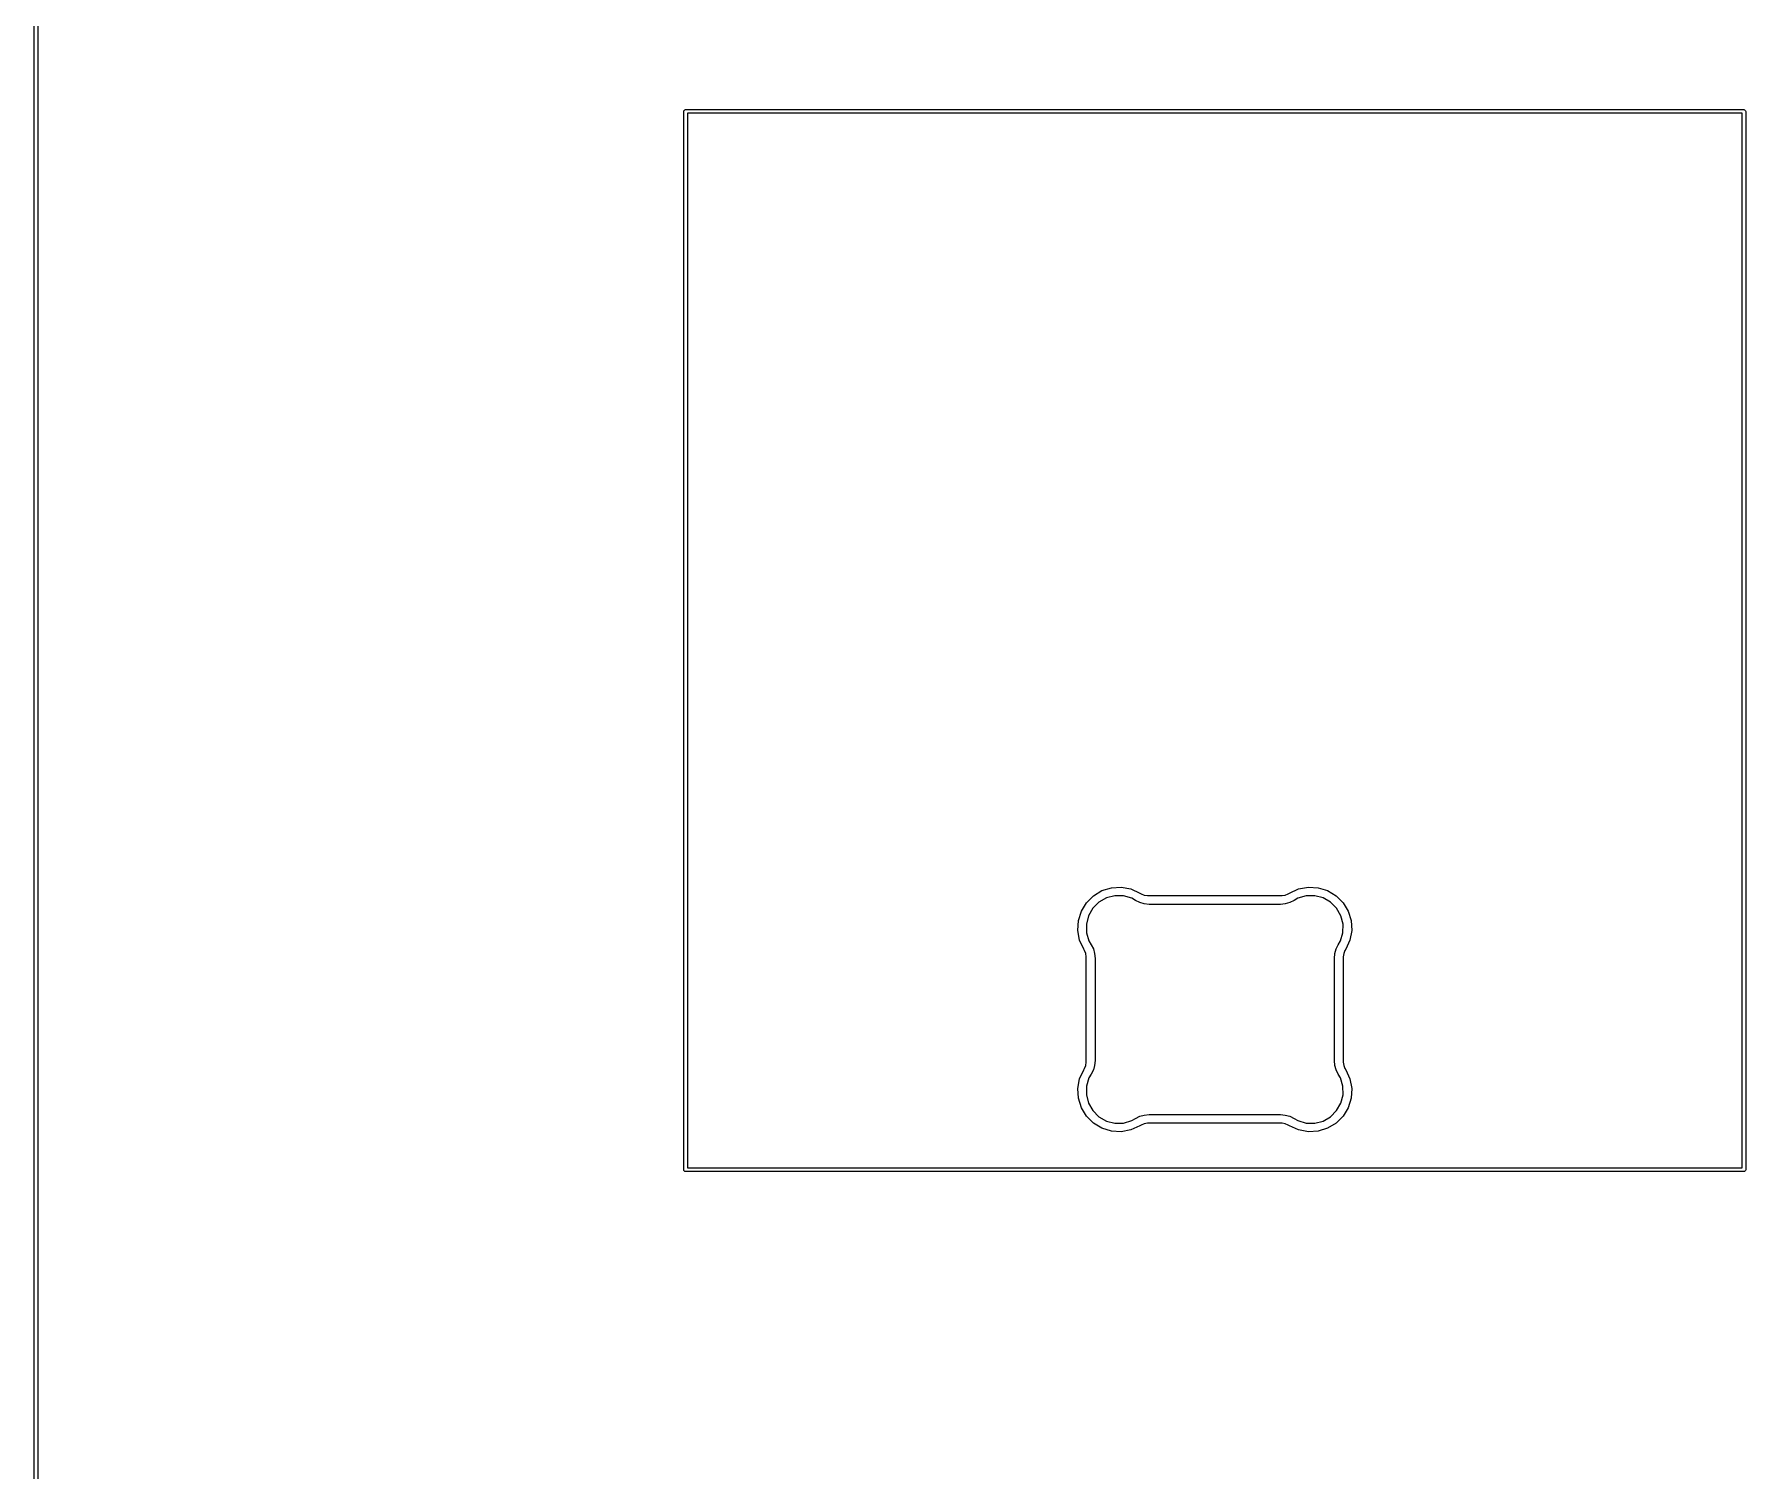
# Model space of a CAD drawing. Header units: millimetres. Extents: x 53 to 494, y -224 to -59.
# Drawn here: x 53.47 to 76.92, y -203.84 to -184.15 of the extents above; entities that cross this region are included whole.
import ezdxf

# ---------------------------------------------------------------- set-up
doc = ezdxf.new("R2010")
doc.units = ezdxf.units.MM
for name, color, linetype, true_color in [('Edge.Cuts', 254, 'CONTINUOUS', 0xd0d2cd), ('F.Courtyard', 6, 'CONTINUOUS', 0xff26e2), ('User.Eco2', 31, 'CONTINUOUS', 0xd8c852)]:
    doc.layers.add(name, color=color, linetype=linetype, true_color=true_color)

msp = doc.modelspace()

# ---------------------------------------------------------------- linework, layer by layer
at = {"layer": 'Edge.Cuts', "linetype": 'CONTINUOUS'}
for p, q in [((53.475, -224.04), (53.475, -59.04)), ((53.525, -59.065), (53.525, -224.015)), ((62.3743, -185.21), (62.376203, -185.200433)), ((62.3743, -199.71), (62.3743, -185.21)), ((62.376203, -185.200433), (62.389733, -185.186903)), ((62.389733, -185.186903), (62.3993, -185.185)), ((62.3993, -185.185), (76.8993, -185.185)), ((62.4243, -185.235), (62.4243, -199.685)), ((76.8743, -185.235), (62.4243, -185.235)), ((76.8743, -199.685), (76.8743, -185.235)), ((76.8993, -185.185), (76.908867, -185.186903)), ((76.908867, -185.186903), (76.922397, -185.200433)), ((76.922397, -185.200433), (76.9243, -185.21)), ((76.9243, -185.21), (76.9243, -199.71)), ((67.891183, -196.05265), (67.98695, -195.956883)), ((67.98695, -195.956883), (68.102908, -195.886908)), ((68.165317, -195.986592), (68.062835, -196.045093)), ((68.102908, -195.886908), (68.232274, -195.846817)), ((68.279593, -195.957166), (68.165317, -195.986592)), ((68.232274, -195.846817), (68.367481, -195.838957)), ((68.397584, -195.958896), (68.279593, -195.957166)), ((68.367481, -195.838957), (68.50062, -195.863786)), ((68.510949, -195.99166), (68.397584, -195.958896)), ((68.50062, -195.863786), (68.623903, -195.919851)), ((68.561384, -196.022279), (68.510949, -195.99166)), ((68.561385, -196.022279), (68.561384, -196.022279)), ((68.561386, -196.02228), (68.561385, -196.022279)), ((68.620327, -196.051239), (68.561386, -196.02228)), ((68.623903, -195.919851), (68.623904, -195.919852)), ((68.623904, -195.919852), (68.642658, -195.931326)), ((68.642658, -195.931326), (68.683725, -195.947035)), ((68.683725, -195.947035), (68.726963, -195.955023)), ((68.726963, -195.955023), (68.748946, -195.955)), ((68.748946, -195.955), (68.748947, -195.955)), ((68.748947, -195.955), (69.6493, -195.955)), ((69.6493, -195.955), (70.549653, -195.955)), ((70.549653, -195.955), (70.549654, -195.955)), ((70.549654, -195.955), (70.571638, -195.955023)), ((70.571638, -195.955023), (70.614875, -195.947036)), ((70.614875, -195.947036), (70.655942, -195.931327)), ((70.655942, -195.931327), (70.674694, -195.919853)), ((70.674694, -195.919853), (70.674696, -195.919852)), ((70.674696, -195.919852), (70.79798, -195.863787)), ((70.737216, -196.022279), (70.678274, -196.05124)), ((70.737217, -196.022277), (70.737216, -196.022279)), ((70.787651, -195.991661), (70.737217, -196.022277)), ((70.901015, -195.958898), (70.787651, -195.991661)), ((70.79798, -195.863787), (70.931119, -195.838959)), ((71.019006, -195.957168), (70.901015, -195.958898)), ((70.931119, -195.838959), (71.066326, -195.84682)), ((71.133282, -195.986594), (71.019006, -195.957168)), ((71.066326, -195.84682), (71.195691, -195.88691)), ((71.235763, -196.045096), (71.133282, -195.986594)), ((71.195691, -195.88691), (71.311648, -195.956885)), ((71.311648, -195.956885), (71.407415, -196.052652)), ((67.781117, -196.297974), (67.821208, -196.168608)), ((67.821208, -196.168608), (67.891183, -196.05265)), ((67.920892, -196.231017), (67.891466, -196.345293)), ((67.979393, -196.128535), (67.920892, -196.231017)), ((68.062835, -196.045093), (67.979393, -196.128535)), ((68.683548, -196.069009), (68.620327, -196.051239)), ((68.748946, -196.075), (68.683548, -196.069009)), ((68.748947, -196.075), (68.748946, -196.074999)), ((68.748946, -196.074999), (68.748946, -196.075)), ((69.6493, -196.075), (68.748947, -196.075)), ((70.549652, -196.075), (69.6493, -196.075)), ((70.549653, -196.075), (70.549652, -196.075)), ((70.615051, -196.06901), (70.549653, -196.074999)), ((70.549653, -196.074999), (70.549653, -196.075)), ((70.678274, -196.05124), (70.615051, -196.06901)), ((71.319204, -196.128537), (71.235763, -196.045096)), ((71.377706, -196.231018), (71.319204, -196.128537)), ((71.407132, -196.345294), (71.377706, -196.231018)), ((71.407415, -196.052652), (71.47739, -196.168609)), ((71.47739, -196.168609), (71.51748, -196.297974)), ((67.773257, -196.433181), (67.781117, -196.297974)), ((67.798086, -196.56632), (67.773257, -196.433181)), ((67.891466, -196.345293), (67.893196, -196.463284)), ((67.893196, -196.463284), (67.92596, -196.576649)), ((71.372639, -196.576649), (71.405402, -196.463285)), ((71.405402, -196.463285), (71.407132, -196.345294)), ((71.525341, -196.433181), (71.500513, -196.56632)), ((71.51748, -196.297974), (71.525341, -196.433181)), ((67.854153, -196.689606), (67.798086, -196.56632)), ((67.854154, -196.689607), (67.854153, -196.689606)), ((67.865628, -196.708359), (67.854154, -196.689607)), ((67.881337, -196.749425), (67.865628, -196.708359)), ((67.92596, -196.576649), (67.956579, -196.627084)), ((67.956579, -196.627084), (67.956579, -196.627085)), ((67.956579, -196.627085), (67.98554, -196.686026)), ((67.98554, -196.686026), (68.003311, -196.749249)), ((71.29529, -196.749249), (71.31306, -196.686026)), ((71.31306, -196.686026), (71.342021, -196.627084)), ((71.342021, -196.627084), (71.342022, -196.627082)), ((71.342022, -196.627082), (71.372639, -196.576649)), ((71.432973, -196.708358), (71.417264, -196.749425)), ((71.444447, -196.689606), (71.432973, -196.708358)), ((71.500513, -196.56632), (71.444447, -196.689603)), ((71.444447, -196.689603), (71.444447, -196.689606)), ((67.889324, -196.792661), (67.881337, -196.749425)), ((67.889299, -197.515), (67.8893, -196.814647)), ((67.8893, -196.814645), (67.889324, -196.792661)), ((67.8893, -196.814647), (67.8893, -196.814645)), ((68.003311, -196.749249), (68.009299, -196.814645)), ((68.009299, -196.814645), (68.0093, -196.814647)), ((68.0093, -196.814647), (68.009299, -197.515)), ((71.2893, -196.814645), (71.29529, -196.749249)), ((71.2893, -196.814647), (71.2893, -196.814645)), ((71.289301, -197.515), (71.2893, -196.814647)), ((71.417264, -196.749425), (71.409277, -196.792662)), ((71.409277, -196.792662), (71.4093, -196.814645)), ((71.4093, -196.814645), (71.4093, -196.814647)), ((71.4093, -196.814647), (71.409301, -197.515)), ((67.8893, -198.215353), (67.889299, -197.515)), ((68.009299, -197.515), (68.0093, -198.215353)), ((71.2893, -198.215351), (71.289301, -197.515)), ((71.409301, -197.515), (71.4093, -198.215353)), ((67.798087, -198.46368), (67.854153, -198.340395)), ((67.854153, -198.340395), (67.854159, -198.340389)), ((67.854159, -198.340389), (67.854162, -198.340379)), ((67.854162, -198.340379), (67.865637, -198.321634)), ((67.865637, -198.321634), (67.881347, -198.280578)), ((67.881347, -198.280578), (67.889328, -198.23735)), ((67.889302, -198.215364), (67.8893, -198.215353)), ((67.8893, -198.215371), (67.889302, -198.215364)), ((67.889328, -198.23735), (67.8893, -198.215371)), ((67.985547, -198.343983), (67.95658, -198.40291)), ((68.003322, -198.280748), (67.985547, -198.343983)), ((68.009296, -198.215368), (68.003322, -198.280748)), ((68.0093, -198.215353), (68.009296, -198.215368)), ((71.2893, -198.215352), (71.2893, -198.215351)), ((71.29529, -198.280751), (71.2893, -198.215352)), ((71.31306, -198.343974), (71.29529, -198.280751)), ((71.342021, -198.402916), (71.31306, -198.343974)), ((71.4093, -198.215354), (71.409277, -198.237338)), ((71.409277, -198.237338), (71.417264, -198.280575)), ((71.4093, -198.215353), (71.4093, -198.215354)), ((71.417264, -198.280575), (71.432973, -198.321642)), ((71.432973, -198.321642), (71.444447, -198.340394)), ((71.444447, -198.340394), (71.444447, -198.340395)), ((71.444447, -198.340395), (71.500513, -198.46368)), ((67.773259, -198.596819), (67.798087, -198.46368)), ((67.78112, -198.732026), (67.773259, -198.596819)), ((67.893198, -198.566715), (67.891468, -198.684706)), ((67.925961, -198.453351), (67.893198, -198.566715)), ((67.956568, -198.402932), (67.925961, -198.453351)), ((67.95657, -198.402931), (67.956568, -198.402932)), ((67.956573, -198.402924), (67.95657, -198.402931)), ((67.956579, -198.402915), (67.956573, -198.402924)), ((67.95658, -198.40291), (67.956579, -198.402915)), ((71.342022, -198.402917), (71.342021, -198.402916)), ((71.37264, -198.453351), (71.342022, -198.402917)), ((71.405403, -198.566715), (71.37264, -198.453351)), ((71.407133, -198.684706), (71.405403, -198.566715)), ((71.500513, -198.46368), (71.525342, -198.596819)), ((71.525342, -198.596819), (71.517481, -198.732026)), ((67.82121, -198.861391), (67.78112, -198.732026)), ((67.891468, -198.684706), (67.920894, -198.798982)), ((67.920894, -198.798982), (67.979396, -198.901463)), ((71.319205, -198.901464), (71.377707, -198.798982)), ((71.377707, -198.798982), (71.407133, -198.684706)), ((71.517481, -198.732026), (71.477391, -198.861391)), ((67.891185, -198.977348), (67.82121, -198.861391)), ((67.986952, -199.073115), (67.891185, -198.977348)), ((67.979396, -198.901463), (68.062837, -198.984904)), ((68.102909, -199.14309), (67.986952, -199.073115)), ((68.062837, -198.984904), (68.165318, -199.043406)), ((68.165318, -199.043406), (68.279594, -199.072832)), ((68.279594, -199.072832), (68.397585, -199.071102)), ((68.397585, -199.071102), (68.510949, -199.038339)), ((68.510949, -199.038339), (68.561385, -199.007721)), ((68.561385, -199.00772), (68.620326, -198.97876)), ((68.561385, -199.007721), (68.561385, -199.00772)), ((68.620326, -198.97876), (68.683549, -198.960989)), ((68.683725, -199.082963), (68.642659, -199.098672)), ((68.683549, -198.960989), (68.748945, -198.955)), ((68.726961, -199.074976), (68.683725, -199.082963)), ((68.748945, -199.075), (68.726961, -199.074976)), ((68.748945, -198.955), (68.748947, -198.955)), ((68.748947, -199.075), (68.748945, -199.074999)), ((68.748945, -199.074999), (68.748945, -199.075)), ((68.748947, -198.955), (69.6493, -198.955)), ((69.6493, -199.075), (68.748947, -199.075)), ((69.6493, -198.955), (70.549653, -198.955)), ((70.549653, -199.075), (69.6493, -199.075)), ((70.549653, -198.955), (70.615051, -198.96099)), ((70.549654, -199.075), (70.549653, -199.074999)), ((70.549653, -199.074999), (70.549653, -199.075)), ((70.571638, -199.074977), (70.549654, -199.075)), ((70.614875, -199.082964), (70.571638, -199.074977)), ((70.655942, -199.098673), (70.614875, -199.082964)), ((70.615051, -198.96099), (70.678274, -198.97876)), ((70.678274, -198.97876), (70.737216, -199.007721)), ((70.737216, -199.007721), (70.737217, -199.007722)), ((70.737217, -199.007722), (70.787651, -199.03834)), ((70.787651, -199.03834), (70.901015, -199.071103)), ((70.901015, -199.071103), (71.019006, -199.072833)), ((71.019006, -199.072833), (71.133282, -199.043407)), ((71.133282, -199.043407), (71.235764, -198.984905)), ((71.311649, -199.073116), (71.195691, -199.143091)), ((71.235764, -198.984905), (71.319205, -198.901464)), ((71.407416, -198.977349), (71.311649, -199.073116)), ((71.477391, -198.861391), (71.407416, -198.977349)), ((68.232274, -199.18318), (68.102909, -199.14309)), ((68.367481, -199.191041), (68.232274, -199.18318)), ((68.50062, -199.166213), (68.367481, -199.191041)), ((68.623905, -199.110147), (68.50062, -199.166213)), ((68.623907, -199.110146), (68.623905, -199.110146)), ((68.623905, -199.110146), (68.623905, -199.110147)), ((68.642659, -199.098672), (68.623907, -199.110146)), ((70.674694, -199.110147), (70.655942, -199.098673)), ((70.674696, -199.110147), (70.674694, -199.110147)), ((70.79798, -199.166213), (70.674696, -199.110147)), ((70.931119, -199.191042), (70.79798, -199.166213)), ((71.066326, -199.183181), (70.931119, -199.191042)), ((71.195691, -199.143091), (71.066326, -199.183181)), ((62.376203, -199.719567), (62.3743, -199.71)), ((62.389733, -199.733097), (62.376203, -199.719567)), ((62.3993, -199.735), (62.389733, -199.733097)), ((76.8993, -199.735), (62.3993, -199.735)), ((62.4243, -199.685), (76.8743, -199.685)), ((76.908867, -199.733097), (76.8993, -199.735)), ((76.922397, -199.719567), (76.908867, -199.733097)), ((76.9243, -199.71), (76.922397, -199.719567))]:
    msp.add_line(p, q, dxfattribs=at)
at = {"layer": 'F.Courtyard', "linetype": 'CONTINUOUS'}
for p, q in [((53.475, -224.04), (53.475, -59.04)), ((53.525, -59.065), (53.525, -224.015)), ((62.3743, -185.21), (62.376203, -185.200433)), ((62.3743, -199.71), (62.3743, -185.21)), ((62.376203, -185.200433), (62.389733, -185.186903)), ((62.389733, -185.186903), (62.3993, -185.185)), ((62.3993, -185.185), (76.8993, -185.185)), ((62.4243, -185.235), (62.4243, -199.685)), ((76.8743, -185.235), (62.4243, -185.235)), ((76.8743, -199.685), (76.8743, -185.235)), ((76.8993, -185.185), (76.908867, -185.186903)), ((76.908867, -185.186903), (76.922397, -185.200433)), ((76.922397, -185.200433), (76.9243, -185.21)), ((76.9243, -185.21), (76.9243, -199.71)), ((67.891183, -196.05265), (67.98695, -195.956883)), ((67.98695, -195.956883), (68.102908, -195.886908)), ((68.165317, -195.986592), (68.062835, -196.045093)), ((68.102908, -195.886908), (68.232274, -195.846817)), ((68.279593, -195.957166), (68.165317, -195.986592)), ((68.232274, -195.846817), (68.367481, -195.838957)), ((68.397584, -195.958896), (68.279593, -195.957166)), ((68.367481, -195.838957), (68.50062, -195.863786)), ((68.510949, -195.99166), (68.397584, -195.958896)), ((68.50062, -195.863786), (68.623903, -195.919851)), ((68.561384, -196.022279), (68.510949, -195.99166)), ((68.561385, -196.022279), (68.561384, -196.022279)), ((68.561386, -196.02228), (68.561385, -196.022279)), ((68.620327, -196.051239), (68.561386, -196.02228)), ((68.623903, -195.919851), (68.623904, -195.919852)), ((68.623904, -195.919852), (68.642658, -195.931326)), ((68.642658, -195.931326), (68.683725, -195.947035)), ((68.683725, -195.947035), (68.726963, -195.955023)), ((68.726963, -195.955023), (68.748946, -195.955)), ((68.748946, -195.955), (68.748947, -195.955)), ((68.748947, -195.955), (69.6493, -195.955)), ((69.6493, -195.955), (70.549653, -195.955)), ((70.549653, -195.955), (70.549654, -195.955)), ((70.549654, -195.955), (70.571638, -195.955023)), ((70.571638, -195.955023), (70.614875, -195.947036)), ((70.614875, -195.947036), (70.655942, -195.931327)), ((70.655942, -195.931327), (70.674694, -195.919853)), ((70.674694, -195.919853), (70.674696, -195.919852)), ((70.674696, -195.919852), (70.79798, -195.863787)), ((70.737216, -196.022279), (70.678274, -196.05124)), ((70.737217, -196.022277), (70.737216, -196.022279)), ((70.787651, -195.991661), (70.737217, -196.022277)), ((70.901015, -195.958898), (70.787651, -195.991661)), ((70.79798, -195.863787), (70.931119, -195.838959)), ((71.019006, -195.957168), (70.901015, -195.958898)), ((70.931119, -195.838959), (71.066326, -195.84682)), ((71.133282, -195.986594), (71.019006, -195.957168)), ((71.066326, -195.84682), (71.195691, -195.88691)), ((71.235763, -196.045096), (71.133282, -195.986594)), ((71.195691, -195.88691), (71.311648, -195.956885)), ((71.311648, -195.956885), (71.407415, -196.052652)), ((67.781117, -196.297974), (67.821208, -196.168608)), ((67.821208, -196.168608), (67.891183, -196.05265)), ((67.920892, -196.231017), (67.891466, -196.345293)), ((67.979393, -196.128535), (67.920892, -196.231017)), ((68.062835, -196.045093), (67.979393, -196.128535)), ((68.683548, -196.069009), (68.620327, -196.051239)), ((68.748946, -196.075), (68.683548, -196.069009)), ((68.748947, -196.075), (68.748946, -196.074999)), ((68.748946, -196.074999), (68.748946, -196.075)), ((69.6493, -196.075), (68.748947, -196.075)), ((70.549652, -196.075), (69.6493, -196.075)), ((70.549653, -196.075), (70.549652, -196.075)), ((70.615051, -196.06901), (70.549653, -196.074999)), ((70.549653, -196.074999), (70.549653, -196.075)), ((70.678274, -196.05124), (70.615051, -196.06901)), ((71.319204, -196.128537), (71.235763, -196.045096)), ((71.377706, -196.231018), (71.319204, -196.128537)), ((71.407132, -196.345294), (71.377706, -196.231018)), ((71.407415, -196.052652), (71.47739, -196.168609)), ((71.47739, -196.168609), (71.51748, -196.297974)), ((67.773257, -196.433181), (67.781117, -196.297974)), ((67.798086, -196.56632), (67.773257, -196.433181)), ((67.891466, -196.345293), (67.893196, -196.463284)), ((67.893196, -196.463284), (67.92596, -196.576649)), ((71.372639, -196.576649), (71.405402, -196.463285)), ((71.405402, -196.463285), (71.407132, -196.345294)), ((71.525341, -196.433181), (71.500513, -196.56632)), ((71.51748, -196.297974), (71.525341, -196.433181)), ((67.854153, -196.689606), (67.798086, -196.56632)), ((67.854154, -196.689607), (67.854153, -196.689606)), ((67.865628, -196.708359), (67.854154, -196.689607)), ((67.881337, -196.749425), (67.865628, -196.708359)), ((67.92596, -196.576649), (67.956579, -196.627084)), ((67.956579, -196.627084), (67.956579, -196.627085)), ((67.956579, -196.627085), (67.98554, -196.686026)), ((67.98554, -196.686026), (68.003311, -196.749249)), ((71.29529, -196.749249), (71.31306, -196.686026)), ((71.31306, -196.686026), (71.342021, -196.627084)), ((71.342021, -196.627084), (71.342022, -196.627082)), ((71.342022, -196.627082), (71.372639, -196.576649)), ((71.432973, -196.708358), (71.417264, -196.749425)), ((71.444447, -196.689606), (71.432973, -196.708358)), ((71.500513, -196.56632), (71.444447, -196.689603)), ((71.444447, -196.689603), (71.444447, -196.689606)), ((67.889324, -196.792661), (67.881337, -196.749425)), ((67.889299, -197.515), (67.8893, -196.814647)), ((67.8893, -196.814645), (67.889324, -196.792661)), ((67.8893, -196.814647), (67.8893, -196.814645)), ((68.003311, -196.749249), (68.009299, -196.814645)), ((68.009299, -196.814645), (68.0093, -196.814647)), ((68.0093, -196.814647), (68.009299, -197.515)), ((71.2893, -196.814645), (71.29529, -196.749249)), ((71.2893, -196.814647), (71.2893, -196.814645)), ((71.289301, -197.515), (71.2893, -196.814647)), ((71.417264, -196.749425), (71.409277, -196.792662)), ((71.409277, -196.792662), (71.4093, -196.814645)), ((71.4093, -196.814645), (71.4093, -196.814647)), ((71.4093, -196.814647), (71.409301, -197.515)), ((67.8893, -198.215353), (67.889299, -197.515)), ((68.009299, -197.515), (68.0093, -198.215353)), ((71.2893, -198.215351), (71.289301, -197.515)), ((71.409301, -197.515), (71.4093, -198.215353)), ((67.798087, -198.46368), (67.854153, -198.340395)), ((67.854153, -198.340395), (67.854159, -198.340389)), ((67.854159, -198.340389), (67.854162, -198.340379)), ((67.854162, -198.340379), (67.865637, -198.321634)), ((67.865637, -198.321634), (67.881347, -198.280578)), ((67.881347, -198.280578), (67.889328, -198.23735)), ((67.889302, -198.215364), (67.8893, -198.215353)), ((67.8893, -198.215371), (67.889302, -198.215364)), ((67.889328, -198.23735), (67.8893, -198.215371)), ((67.985547, -198.343983), (67.95658, -198.40291)), ((68.003322, -198.280748), (67.985547, -198.343983)), ((68.009296, -198.215368), (68.003322, -198.280748)), ((68.0093, -198.215353), (68.009296, -198.215368)), ((71.2893, -198.215352), (71.2893, -198.215351)), ((71.29529, -198.280751), (71.2893, -198.215352)), ((71.31306, -198.343974), (71.29529, -198.280751)), ((71.342021, -198.402916), (71.31306, -198.343974)), ((71.4093, -198.215354), (71.409277, -198.237338)), ((71.409277, -198.237338), (71.417264, -198.280575)), ((71.4093, -198.215353), (71.4093, -198.215354)), ((71.417264, -198.280575), (71.432973, -198.321642)), ((71.432973, -198.321642), (71.444447, -198.340394)), ((71.444447, -198.340394), (71.444447, -198.340395)), ((71.444447, -198.340395), (71.500513, -198.46368)), ((67.773259, -198.596819), (67.798087, -198.46368)), ((67.78112, -198.732026), (67.773259, -198.596819)), ((67.893198, -198.566715), (67.891468, -198.684706)), ((67.925961, -198.453351), (67.893198, -198.566715)), ((67.956568, -198.402932), (67.925961, -198.453351)), ((67.95657, -198.402931), (67.956568, -198.402932)), ((67.956573, -198.402924), (67.95657, -198.402931)), ((67.956579, -198.402915), (67.956573, -198.402924)), ((67.95658, -198.40291), (67.956579, -198.402915)), ((71.342022, -198.402917), (71.342021, -198.402916)), ((71.37264, -198.453351), (71.342022, -198.402917)), ((71.405403, -198.566715), (71.37264, -198.453351)), ((71.407133, -198.684706), (71.405403, -198.566715)), ((71.500513, -198.46368), (71.525342, -198.596819)), ((71.525342, -198.596819), (71.517481, -198.732026)), ((67.82121, -198.861391), (67.78112, -198.732026)), ((67.891468, -198.684706), (67.920894, -198.798982)), ((67.920894, -198.798982), (67.979396, -198.901463)), ((71.319205, -198.901464), (71.377707, -198.798982)), ((71.377707, -198.798982), (71.407133, -198.684706)), ((71.517481, -198.732026), (71.477391, -198.861391)), ((67.891185, -198.977348), (67.82121, -198.861391)), ((67.986952, -199.073115), (67.891185, -198.977348)), ((67.979396, -198.901463), (68.062837, -198.984904)), ((68.102909, -199.14309), (67.986952, -199.073115)), ((68.062837, -198.984904), (68.165318, -199.043406)), ((68.165318, -199.043406), (68.279594, -199.072832)), ((68.279594, -199.072832), (68.397585, -199.071102)), ((68.397585, -199.071102), (68.510949, -199.038339)), ((68.510949, -199.038339), (68.561385, -199.007721)), ((68.561385, -199.00772), (68.620326, -198.97876)), ((68.561385, -199.007721), (68.561385, -199.00772)), ((68.620326, -198.97876), (68.683549, -198.960989)), ((68.683725, -199.082963), (68.642659, -199.098672)), ((68.683549, -198.960989), (68.748945, -198.955)), ((68.726961, -199.074976), (68.683725, -199.082963)), ((68.748945, -199.075), (68.726961, -199.074976)), ((68.748945, -198.955), (68.748947, -198.955)), ((68.748947, -199.075), (68.748945, -199.074999)), ((68.748945, -199.074999), (68.748945, -199.075)), ((68.748947, -198.955), (69.6493, -198.955)), ((69.6493, -199.075), (68.748947, -199.075)), ((69.6493, -198.955), (70.549653, -198.955)), ((70.549653, -199.075), (69.6493, -199.075)), ((70.549653, -198.955), (70.615051, -198.96099)), ((70.549654, -199.075), (70.549653, -199.074999)), ((70.549653, -199.074999), (70.549653, -199.075)), ((70.571638, -199.074977), (70.549654, -199.075)), ((70.614875, -199.082964), (70.571638, -199.074977)), ((70.655942, -199.098673), (70.614875, -199.082964)), ((70.615051, -198.96099), (70.678274, -198.97876)), ((70.678274, -198.97876), (70.737216, -199.007721)), ((70.737216, -199.007721), (70.737217, -199.007722)), ((70.737217, -199.007722), (70.787651, -199.03834)), ((70.787651, -199.03834), (70.901015, -199.071103)), ((70.901015, -199.071103), (71.019006, -199.072833)), ((71.019006, -199.072833), (71.133282, -199.043407)), ((71.133282, -199.043407), (71.235764, -198.984905)), ((71.311649, -199.073116), (71.195691, -199.143091)), ((71.235764, -198.984905), (71.319205, -198.901464)), ((71.407416, -198.977349), (71.311649, -199.073116)), ((71.477391, -198.861391), (71.407416, -198.977349)), ((68.232274, -199.18318), (68.102909, -199.14309)), ((68.367481, -199.191041), (68.232274, -199.18318)), ((68.50062, -199.166213), (68.367481, -199.191041)), ((68.623905, -199.110147), (68.50062, -199.166213)), ((68.623907, -199.110146), (68.623905, -199.110146)), ((68.623905, -199.110146), (68.623905, -199.110147)), ((68.642659, -199.098672), (68.623907, -199.110146)), ((70.674694, -199.110147), (70.655942, -199.098673)), ((70.674696, -199.110147), (70.674694, -199.110147)), ((70.79798, -199.166213), (70.674696, -199.110147)), ((70.931119, -199.191042), (70.79798, -199.166213)), ((71.066326, -199.183181), (70.931119, -199.191042)), ((71.195691, -199.143091), (71.066326, -199.183181)), ((62.376203, -199.719567), (62.3743, -199.71)), ((62.389733, -199.733097), (62.376203, -199.719567)), ((62.3993, -199.735), (62.389733, -199.733097)), ((76.8993, -199.735), (62.3993, -199.735)), ((62.4243, -199.685), (76.8743, -199.685)), ((76.908867, -199.733097), (76.8993, -199.735)), ((76.922397, -199.719567), (76.908867, -199.733097)), ((76.9243, -199.71), (76.922397, -199.719567))]:
    msp.add_line(p, q, dxfattribs=at)
at = {"layer": 'User.Eco2', "linetype": 'CONTINUOUS'}
for p, q in [((53.475, -224.04), (53.475, -59.04)), ((53.525, -59.065), (53.525, -224.015)), ((62.3743, -185.21), (62.376203, -185.200433)), ((62.3743, -199.71), (62.3743, -185.21)), ((62.376203, -185.200433), (62.389733, -185.186903)), ((62.389733, -185.186903), (62.3993, -185.185)), ((62.3993, -185.185), (76.8993, -185.185)), ((62.4243, -185.235), (62.4243, -199.685)), ((76.8743, -185.235), (62.4243, -185.235)), ((76.8743, -199.685), (76.8743, -185.235)), ((76.8993, -185.185), (76.908867, -185.186903)), ((76.908867, -185.186903), (76.922397, -185.200433)), ((76.922397, -185.200433), (76.9243, -185.21)), ((76.9243, -185.21), (76.9243, -199.71)), ((67.891183, -196.05265), (67.98695, -195.956883)), ((67.98695, -195.956883), (68.102908, -195.886908)), ((68.165317, -195.986592), (68.062835, -196.045093)), ((68.102908, -195.886908), (68.232274, -195.846817)), ((68.279593, -195.957166), (68.165317, -195.986592)), ((68.232274, -195.846817), (68.367481, -195.838957)), ((68.397584, -195.958896), (68.279593, -195.957166)), ((68.367481, -195.838957), (68.50062, -195.863786)), ((68.510949, -195.99166), (68.397584, -195.958896)), ((68.50062, -195.863786), (68.623903, -195.919851)), ((68.561384, -196.022279), (68.510949, -195.99166)), ((68.561385, -196.022279), (68.561384, -196.022279)), ((68.561386, -196.02228), (68.561385, -196.022279)), ((68.620327, -196.051239), (68.561386, -196.02228)), ((68.623903, -195.919851), (68.623904, -195.919852)), ((68.623904, -195.919852), (68.642658, -195.931326)), ((68.642658, -195.931326), (68.683725, -195.947035)), ((68.683725, -195.947035), (68.726963, -195.955023)), ((68.726963, -195.955023), (68.748946, -195.955)), ((68.748946, -195.955), (68.748947, -195.955)), ((68.748947, -195.955), (69.6493, -195.955)), ((69.6493, -195.955), (70.549653, -195.955)), ((70.549653, -195.955), (70.549654, -195.955)), ((70.549654, -195.955), (70.571638, -195.955023)), ((70.571638, -195.955023), (70.614875, -195.947036)), ((70.614875, -195.947036), (70.655942, -195.931327)), ((70.655942, -195.931327), (70.674694, -195.919853)), ((70.674694, -195.919853), (70.674696, -195.919852)), ((70.674696, -195.919852), (70.79798, -195.863787)), ((70.737216, -196.022279), (70.678274, -196.05124)), ((70.737217, -196.022277), (70.737216, -196.022279)), ((70.787651, -195.991661), (70.737217, -196.022277)), ((70.901015, -195.958898), (70.787651, -195.991661)), ((70.79798, -195.863787), (70.931119, -195.838959)), ((71.019006, -195.957168), (70.901015, -195.958898)), ((70.931119, -195.838959), (71.066326, -195.84682)), ((71.133282, -195.986594), (71.019006, -195.957168)), ((71.066326, -195.84682), (71.195691, -195.88691)), ((71.235763, -196.045096), (71.133282, -195.986594)), ((71.195691, -195.88691), (71.311648, -195.956885)), ((71.311648, -195.956885), (71.407415, -196.052652)), ((67.781117, -196.297974), (67.821208, -196.168608)), ((67.821208, -196.168608), (67.891183, -196.05265)), ((67.920892, -196.231017), (67.891466, -196.345293)), ((67.979393, -196.128535), (67.920892, -196.231017)), ((68.062835, -196.045093), (67.979393, -196.128535)), ((68.683548, -196.069009), (68.620327, -196.051239)), ((68.748946, -196.075), (68.683548, -196.069009)), ((68.748947, -196.075), (68.748946, -196.074999)), ((68.748946, -196.074999), (68.748946, -196.075)), ((69.6493, -196.075), (68.748947, -196.075)), ((70.549652, -196.075), (69.6493, -196.075)), ((70.549653, -196.075), (70.549652, -196.075)), ((70.615051, -196.06901), (70.549653, -196.074999)), ((70.549653, -196.074999), (70.549653, -196.075)), ((70.678274, -196.05124), (70.615051, -196.06901)), ((71.319204, -196.128537), (71.235763, -196.045096)), ((71.377706, -196.231018), (71.319204, -196.128537)), ((71.407132, -196.345294), (71.377706, -196.231018)), ((71.407415, -196.052652), (71.47739, -196.168609)), ((71.47739, -196.168609), (71.51748, -196.297974)), ((67.773257, -196.433181), (67.781117, -196.297974)), ((67.798086, -196.56632), (67.773257, -196.433181)), ((67.891466, -196.345293), (67.893196, -196.463284)), ((67.893196, -196.463284), (67.92596, -196.576649)), ((71.372639, -196.576649), (71.405402, -196.463285)), ((71.405402, -196.463285), (71.407132, -196.345294)), ((71.525341, -196.433181), (71.500513, -196.56632)), ((71.51748, -196.297974), (71.525341, -196.433181)), ((67.854153, -196.689606), (67.798086, -196.56632)), ((67.854154, -196.689607), (67.854153, -196.689606)), ((67.865628, -196.708359), (67.854154, -196.689607)), ((67.881337, -196.749425), (67.865628, -196.708359)), ((67.92596, -196.576649), (67.956579, -196.627084)), ((67.956579, -196.627084), (67.956579, -196.627085)), ((67.956579, -196.627085), (67.98554, -196.686026)), ((67.98554, -196.686026), (68.003311, -196.749249)), ((71.29529, -196.749249), (71.31306, -196.686026)), ((71.31306, -196.686026), (71.342021, -196.627084)), ((71.342021, -196.627084), (71.342022, -196.627082)), ((71.342022, -196.627082), (71.372639, -196.576649)), ((71.432973, -196.708358), (71.417264, -196.749425)), ((71.444447, -196.689606), (71.432973, -196.708358)), ((71.500513, -196.56632), (71.444447, -196.689603)), ((71.444447, -196.689603), (71.444447, -196.689606)), ((67.889324, -196.792661), (67.881337, -196.749425)), ((67.889299, -197.515), (67.8893, -196.814647)), ((67.8893, -196.814645), (67.889324, -196.792661)), ((67.8893, -196.814647), (67.8893, -196.814645)), ((68.003311, -196.749249), (68.009299, -196.814645)), ((68.009299, -196.814645), (68.0093, -196.814647)), ((68.0093, -196.814647), (68.009299, -197.515)), ((71.2893, -196.814645), (71.29529, -196.749249)), ((71.2893, -196.814647), (71.2893, -196.814645)), ((71.289301, -197.515), (71.2893, -196.814647)), ((71.417264, -196.749425), (71.409277, -196.792662)), ((71.409277, -196.792662), (71.4093, -196.814645)), ((71.4093, -196.814645), (71.4093, -196.814647)), ((71.4093, -196.814647), (71.409301, -197.515)), ((67.8893, -198.215353), (67.889299, -197.515)), ((68.009299, -197.515), (68.0093, -198.215353)), ((71.2893, -198.215351), (71.289301, -197.515)), ((71.409301, -197.515), (71.4093, -198.215353)), ((67.798087, -198.46368), (67.854153, -198.340395)), ((67.854153, -198.340395), (67.854159, -198.340389)), ((67.854159, -198.340389), (67.854162, -198.340379)), ((67.854162, -198.340379), (67.865637, -198.321634)), ((67.865637, -198.321634), (67.881347, -198.280578)), ((67.881347, -198.280578), (67.889328, -198.23735)), ((67.889302, -198.215364), (67.8893, -198.215353)), ((67.8893, -198.215371), (67.889302, -198.215364)), ((67.889328, -198.23735), (67.8893, -198.215371)), ((67.985547, -198.343983), (67.95658, -198.40291)), ((68.003322, -198.280748), (67.985547, -198.343983)), ((68.009296, -198.215368), (68.003322, -198.280748)), ((68.0093, -198.215353), (68.009296, -198.215368)), ((71.2893, -198.215352), (71.2893, -198.215351)), ((71.29529, -198.280751), (71.2893, -198.215352)), ((71.31306, -198.343974), (71.29529, -198.280751)), ((71.342021, -198.402916), (71.31306, -198.343974)), ((71.4093, -198.215354), (71.409277, -198.237338)), ((71.409277, -198.237338), (71.417264, -198.280575)), ((71.4093, -198.215353), (71.4093, -198.215354)), ((71.417264, -198.280575), (71.432973, -198.321642)), ((71.432973, -198.321642), (71.444447, -198.340394)), ((71.444447, -198.340394), (71.444447, -198.340395)), ((71.444447, -198.340395), (71.500513, -198.46368)), ((67.773259, -198.596819), (67.798087, -198.46368)), ((67.78112, -198.732026), (67.773259, -198.596819)), ((67.893198, -198.566715), (67.891468, -198.684706)), ((67.925961, -198.453351), (67.893198, -198.566715)), ((67.956568, -198.402932), (67.925961, -198.453351)), ((67.95657, -198.402931), (67.956568, -198.402932)), ((67.956573, -198.402924), (67.95657, -198.402931)), ((67.956579, -198.402915), (67.956573, -198.402924)), ((67.95658, -198.40291), (67.956579, -198.402915)), ((71.342022, -198.402917), (71.342021, -198.402916)), ((71.37264, -198.453351), (71.342022, -198.402917)), ((71.405403, -198.566715), (71.37264, -198.453351)), ((71.407133, -198.684706), (71.405403, -198.566715)), ((71.500513, -198.46368), (71.525342, -198.596819)), ((71.525342, -198.596819), (71.517481, -198.732026)), ((67.82121, -198.861391), (67.78112, -198.732026)), ((67.891468, -198.684706), (67.920894, -198.798982)), ((67.920894, -198.798982), (67.979396, -198.901463)), ((71.319205, -198.901464), (71.377707, -198.798982)), ((71.377707, -198.798982), (71.407133, -198.684706)), ((71.517481, -198.732026), (71.477391, -198.861391)), ((67.891185, -198.977348), (67.82121, -198.861391)), ((67.986952, -199.073115), (67.891185, -198.977348)), ((67.979396, -198.901463), (68.062837, -198.984904)), ((68.102909, -199.14309), (67.986952, -199.073115)), ((68.062837, -198.984904), (68.165318, -199.043406)), ((68.165318, -199.043406), (68.279594, -199.072832)), ((68.279594, -199.072832), (68.397585, -199.071102)), ((68.397585, -199.071102), (68.510949, -199.038339)), ((68.510949, -199.038339), (68.561385, -199.007721)), ((68.561385, -199.00772), (68.620326, -198.97876)), ((68.561385, -199.007721), (68.561385, -199.00772)), ((68.620326, -198.97876), (68.683549, -198.960989)), ((68.683725, -199.082963), (68.642659, -199.098672)), ((68.683549, -198.960989), (68.748945, -198.955)), ((68.726961, -199.074976), (68.683725, -199.082963)), ((68.748945, -199.075), (68.726961, -199.074976)), ((68.748945, -198.955), (68.748947, -198.955)), ((68.748947, -199.075), (68.748945, -199.074999)), ((68.748945, -199.074999), (68.748945, -199.075)), ((68.748947, -198.955), (69.6493, -198.955)), ((69.6493, -199.075), (68.748947, -199.075)), ((69.6493, -198.955), (70.549653, -198.955)), ((70.549653, -199.075), (69.6493, -199.075)), ((70.549653, -198.955), (70.615051, -198.96099)), ((70.549654, -199.075), (70.549653, -199.074999)), ((70.549653, -199.074999), (70.549653, -199.075)), ((70.571638, -199.074977), (70.549654, -199.075)), ((70.614875, -199.082964), (70.571638, -199.074977)), ((70.655942, -199.098673), (70.614875, -199.082964)), ((70.615051, -198.96099), (70.678274, -198.97876)), ((70.678274, -198.97876), (70.737216, -199.007721)), ((70.737216, -199.007721), (70.737217, -199.007722)), ((70.737217, -199.007722), (70.787651, -199.03834)), ((70.787651, -199.03834), (70.901015, -199.071103)), ((70.901015, -199.071103), (71.019006, -199.072833)), ((71.019006, -199.072833), (71.133282, -199.043407)), ((71.133282, -199.043407), (71.235764, -198.984905)), ((71.311649, -199.073116), (71.195691, -199.143091)), ((71.235764, -198.984905), (71.319205, -198.901464)), ((71.407416, -198.977349), (71.311649, -199.073116)), ((71.477391, -198.861391), (71.407416, -198.977349)), ((68.232274, -199.18318), (68.102909, -199.14309)), ((68.367481, -199.191041), (68.232274, -199.18318)), ((68.50062, -199.166213), (68.367481, -199.191041)), ((68.623905, -199.110147), (68.50062, -199.166213)), ((68.623907, -199.110146), (68.623905, -199.110146)), ((68.623905, -199.110146), (68.623905, -199.110147)), ((68.642659, -199.098672), (68.623907, -199.110146)), ((70.674694, -199.110147), (70.655942, -199.098673)), ((70.674696, -199.110147), (70.674694, -199.110147)), ((70.79798, -199.166213), (70.674696, -199.110147)), ((70.931119, -199.191042), (70.79798, -199.166213)), ((71.066326, -199.183181), (70.931119, -199.191042)), ((71.195691, -199.143091), (71.066326, -199.183181)), ((62.376203, -199.719567), (62.3743, -199.71)), ((62.389733, -199.733097), (62.376203, -199.719567)), ((62.3993, -199.735), (62.389733, -199.733097)), ((76.8993, -199.735), (62.3993, -199.735)), ((62.4243, -199.685), (76.8743, -199.685)), ((76.908867, -199.733097), (76.8993, -199.735)), ((76.922397, -199.719567), (76.908867, -199.733097)), ((76.9243, -199.71), (76.922397, -199.719567))]:
    msp.add_line(p, q, dxfattribs=at)

doc.saveas('drawing.dxf')
